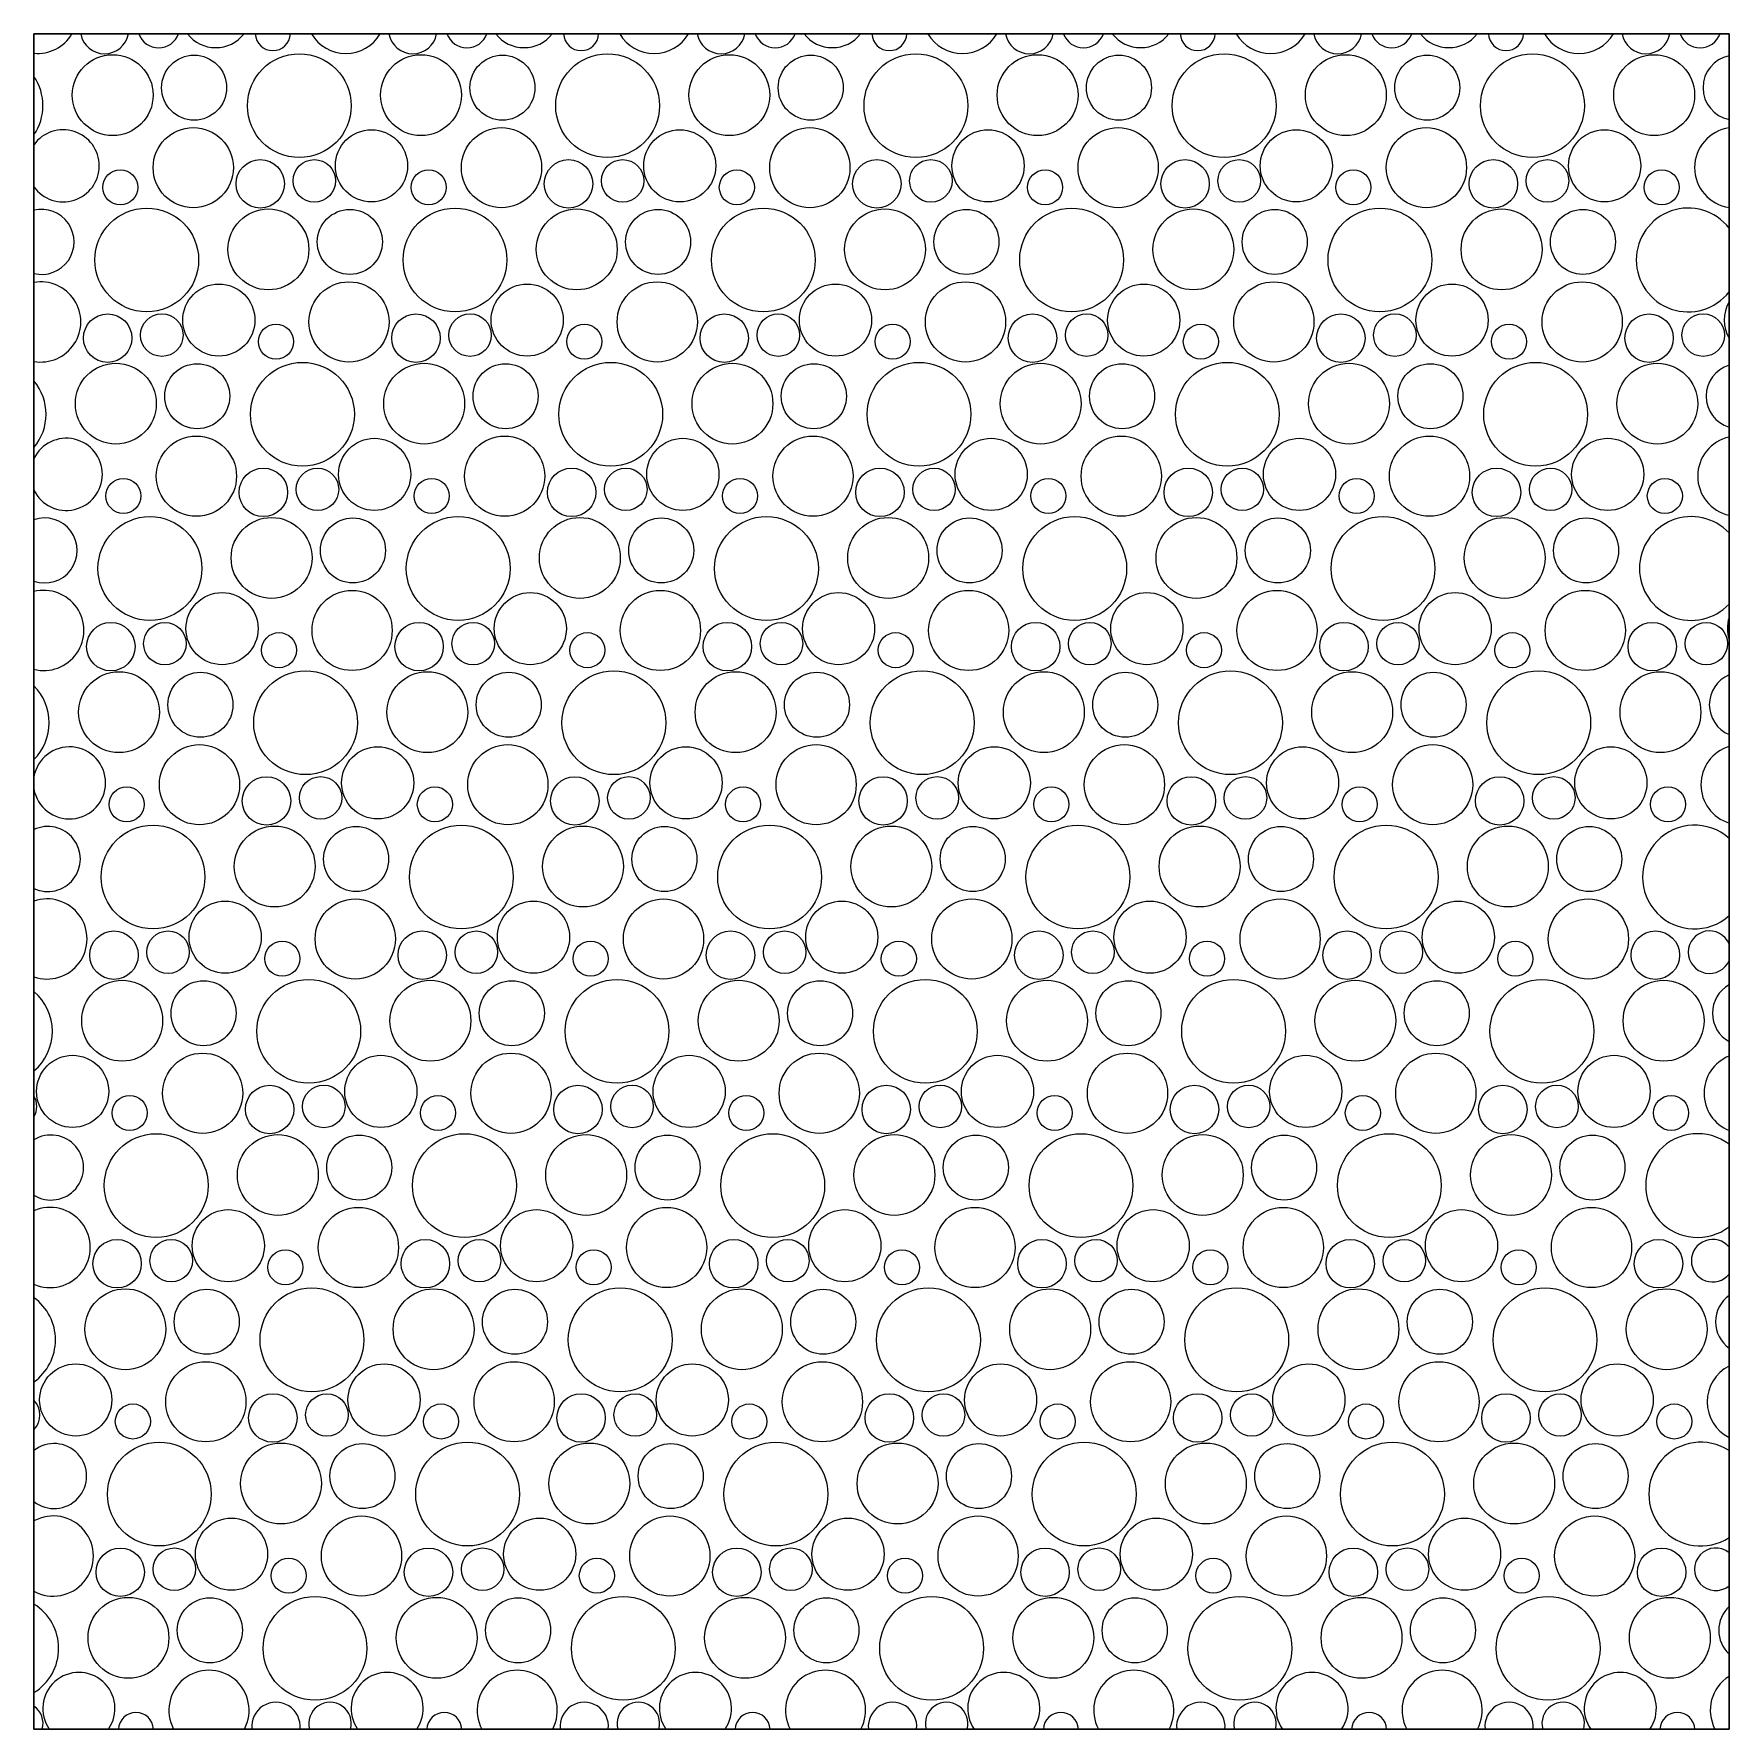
# Model space of a CAD drawing. Header units: centimetres. Extents: x 2952 to 4857, y -1578 to 78.
# Drawn here: x 4756.5 to 4856.5, y -881.4 to -781.4 of the extents above; entities that cross this region are included whole.
import ezdxf

# ---------------------------------------------------------------- set-up
doc = ezdxf.new("R2010")
doc.units = ezdxf.units.CM
doc.header["$MEASUREMENT"] = 0
doc.layers.add('fill', color=7, linetype='Continuous')

# ---------------------------------------------------------------- blocks, each defined once
blk = doc.blocks.new('*X11')
at = {"layer": 'fill', "color": 7, "linetype": 'Continuous', "lineweight": 5}
for centre, radius in [((4761.156, -785.021), 2.385), ((4765.958, -784.581), 1.918), ((4772.163, -785.644), 3.061), ((4779.341, -785.021), 2.385), ((4784.143, -784.581), 1.918), ((4790.348, -785.644), 3.061), ((4797.527, -785.021), 2.385), ((4802.328, -784.581), 1.918), ((4808.534, -785.644), 3.061), ((4815.712, -785.021), 2.385), ((4820.514, -784.581), 1.918), ((4826.719, -785.644), 3.061), ((4833.897, -785.021), 2.385), ((4838.699, -784.581), 1.918), ((4844.905, -785.644), 3.061), ((4852.083, -785.021), 2.385), ((4765.907, -789.299), 2.365), ((4784.092, -789.299), 2.365), ((4802.277, -789.299), 2.365), ((4820.463, -789.299), 2.365), ((4838.648, -789.299), 2.365), ((4776.418, -789.19), 2.128), ((4794.604, -789.19), 2.128), ((4812.789, -789.19), 2.128), ((4830.974, -789.19), 2.128), ((4849.16, -789.19), 2.128), ((4769.858, -790.254), 1.429), ((4773.05, -790.077), 1.254), ((4788.044, -790.254), 1.429), ((4791.235, -790.077), 1.254), ((4806.229, -790.254), 1.429), ((4809.42, -790.077), 1.254), ((4824.414, -790.254), 1.429), ((4827.606, -790.077), 1.254), ((4842.6, -790.254), 1.429), ((4845.791, -790.077), 1.254), ((4761.601, -790.461), 1.034), ((4779.787, -790.461), 1.034), ((4797.972, -790.461), 1.034), ((4816.158, -790.461), 1.034), ((4834.343, -790.461), 1.034), ((4852.528, -790.461), 1.034), ((4763.163, -794.744), 3.061), ((4770.341, -794.121), 2.385), ((4775.143, -793.68), 1.918), ((4781.348, -794.744), 3.061), ((4788.527, -794.121), 2.385), ((4793.328, -793.68), 1.918), ((4799.534, -794.744), 3.061), ((4806.712, -794.121), 2.385), ((4811.514, -793.68), 1.918), ((4817.719, -794.744), 3.061), ((4824.897, -794.121), 2.385), ((4829.699, -793.68), 1.918), ((4835.905, -794.744), 3.061), ((4843.083, -794.121), 2.385), ((4847.885, -793.68), 1.918), ((4767.418, -798.29), 2.128), ((4775.092, -798.399), 2.365), ((4785.604, -798.29), 2.128), ((4793.277, -798.399), 2.365), ((4803.789, -798.29), 2.128), ((4811.463, -798.399), 2.365), ((4821.974, -798.29), 2.128), ((4829.648, -798.399), 2.365), ((4840.16, -798.29), 2.128), ((4847.834, -798.399), 2.365), ((4760.858, -799.354), 1.429), ((4764.05, -799.177), 1.254), ((4779.044, -799.354), 1.429), ((4782.235, -799.177), 1.254), ((4797.229, -799.354), 1.429), ((4800.42, -799.177), 1.254), ((4815.414, -799.354), 1.429), ((4818.606, -799.177), 1.254), ((4833.6, -799.354), 1.429), ((4836.791, -799.177), 1.254), ((4851.785, -799.354), 1.429), ((4854.976, -799.177), 1.254), ((4770.787, -799.561), 1.034), ((4788.972, -799.561), 1.034), ((4807.158, -799.561), 1.034), ((4825.343, -799.561), 1.034), ((4843.528, -799.561), 1.034), ((4761.341, -803.221), 2.385), ((4766.143, -802.78), 1.918), ((4772.348, -803.844), 3.061), ((4779.527, -803.221), 2.385), ((4784.328, -802.78), 1.918), ((4790.534, -803.844), 3.061), ((4797.712, -803.221), 2.385), ((4802.514, -802.78), 1.918), ((4808.719, -803.844), 3.061), ((4815.897, -803.221), 2.385), ((4820.699, -802.78), 1.918), ((4826.905, -803.844), 3.061), ((4834.083, -803.221), 2.385), ((4838.885, -802.78), 1.918), ((4845.09, -803.844), 3.061), ((4852.268, -803.221), 2.385), ((4766.092, -807.498), 2.365), ((4776.604, -807.39), 2.128), ((4784.277, -807.498), 2.365), ((4794.789, -807.39), 2.128), ((4802.463, -807.498), 2.365), ((4812.974, -807.39), 2.128), ((4820.648, -807.498), 2.365), ((4831.16, -807.39), 2.128), ((4838.834, -807.498), 2.365), ((4849.345, -807.39), 2.128), ((4761.787, -808.661), 1.034), ((4770.044, -808.454), 1.429), ((4773.235, -808.276), 1.254), ((4779.972, -808.661), 1.034), ((4788.229, -808.454), 1.429), ((4791.42, -808.276), 1.254), ((4798.158, -808.661), 1.034), ((4806.414, -808.454), 1.429), ((4809.606, -808.276), 1.254), ((4816.343, -808.661), 1.034), ((4824.6, -808.454), 1.429), ((4827.791, -808.276), 1.254), ((4834.528, -808.661), 1.034), ((4842.785, -808.454), 1.429), ((4845.976, -808.276), 1.254), ((4852.714, -808.661), 1.034), ((4763.348, -812.944), 3.061), ((4770.527, -812.321), 2.385), ((4775.328, -811.88), 1.918), ((4781.534, -812.944), 3.061), ((4788.712, -812.321), 2.385), ((4793.514, -811.88), 1.918), ((4799.719, -812.944), 3.061), ((4806.897, -812.321), 2.385), ((4811.699, -811.88), 1.918), ((4817.905, -812.944), 3.061), ((4825.083, -812.321), 2.385), ((4829.885, -811.88), 1.918), ((4836.09, -812.944), 3.061), ((4843.268, -812.321), 2.385), ((4848.07, -811.88), 1.918), ((4767.604, -816.49), 2.128), ((4775.277, -816.598), 2.365), ((4785.789, -816.49), 2.128), ((4793.463, -816.598), 2.365), ((4803.974, -816.49), 2.128), ((4811.648, -816.598), 2.365), ((4822.16, -816.49), 2.128), ((4829.834, -816.598), 2.365), ((4840.345, -816.49), 2.128), ((4848.019, -816.598), 2.365), ((4761.044, -817.554), 1.429), ((4764.235, -817.376), 1.254), ((4770.972, -817.761), 1.034), ((4779.229, -817.554), 1.429), ((4782.42, -817.376), 1.254), ((4789.158, -817.761), 1.034), ((4797.414, -817.554), 1.429), ((4800.606, -817.376), 1.254), ((4807.343, -817.761), 1.034), ((4815.6, -817.554), 1.429), ((4818.791, -817.376), 1.254), ((4825.528, -817.761), 1.034), ((4833.785, -817.554), 1.429), ((4836.976, -817.376), 1.254), ((4843.714, -817.761), 1.034), ((4851.97, -817.554), 1.429), ((4855.162, -817.376), 1.254), ((4761.527, -821.421), 2.385), ((4766.328, -820.98), 1.918), ((4772.534, -822.044), 3.061), ((4779.712, -821.421), 2.385), ((4784.514, -820.98), 1.918), ((4790.719, -822.044), 3.061), ((4797.897, -821.421), 2.385), ((4802.699, -820.98), 1.918), ((4808.905, -822.044), 3.061), ((4816.083, -821.421), 2.385), ((4820.885, -820.98), 1.918), ((4827.09, -822.044), 3.061), ((4834.268, -821.421), 2.385), ((4839.07, -820.98), 1.918), ((4845.275, -822.044), 3.061), ((4852.454, -821.421), 2.385), ((4766.277, -825.698), 2.365), ((4776.789, -825.59), 2.128), ((4784.463, -825.698), 2.365), ((4794.974, -825.59), 2.128), ((4802.648, -825.698), 2.365), ((4813.16, -825.59), 2.128), ((4820.834, -825.698), 2.365), ((4831.345, -825.59), 2.128), ((4839.019, -825.698), 2.365), ((4849.53, -825.59), 2.128), ((4761.972, -826.861), 1.034), ((4770.229, -826.653), 1.429), ((4773.42, -826.476), 1.254), ((4780.158, -826.861), 1.034), ((4788.414, -826.653), 1.429), ((4791.606, -826.476), 1.254), ((4798.343, -826.861), 1.034), ((4806.6, -826.653), 1.429), ((4809.791, -826.476), 1.254), ((4816.528, -826.861), 1.034), ((4824.785, -826.653), 1.429), ((4827.976, -826.476), 1.254), ((4834.714, -826.861), 1.034), ((4842.97, -826.653), 1.429), ((4846.162, -826.476), 1.254), ((4852.899, -826.861), 1.034), ((4763.534, -831.143), 3.061), ((4770.712, -830.521), 2.385), ((4775.514, -830.08), 1.918), ((4781.719, -831.143), 3.061), ((4788.897, -830.521), 2.385), ((4793.699, -830.08), 1.918), ((4799.905, -831.143), 3.061), ((4807.083, -830.521), 2.385), ((4811.885, -830.08), 1.918), ((4818.09, -831.143), 3.061), ((4825.268, -830.521), 2.385), ((4830.07, -830.08), 1.918), ((4836.275, -831.143), 3.061), ((4843.454, -830.521), 2.385), ((4848.255, -830.08), 1.918), ((4767.789, -834.689), 2.128), ((4775.463, -834.798), 2.365), ((4785.974, -834.689), 2.128), ((4793.648, -834.798), 2.365), ((4804.16, -834.689), 2.128), ((4811.834, -834.798), 2.365), ((4822.345, -834.689), 2.128), ((4830.019, -834.798), 2.365), ((4840.53, -834.689), 2.128), ((4848.204, -834.798), 2.365), ((4761.229, -835.753), 1.429), ((4764.42, -835.576), 1.254), ((4771.158, -835.96), 1.034), ((4779.414, -835.753), 1.429), ((4782.606, -835.576), 1.254), ((4789.343, -835.96), 1.034), ((4797.6, -835.753), 1.429), ((4800.791, -835.576), 1.254), ((4807.528, -835.96), 1.034), ((4815.785, -835.753), 1.429), ((4818.976, -835.576), 1.254), ((4825.714, -835.96), 1.034), ((4833.97, -835.753), 1.429), ((4837.162, -835.576), 1.254), ((4843.899, -835.96), 1.034), ((4852.156, -835.753), 1.429), ((4761.712, -839.62), 2.385), ((4766.514, -839.179), 1.918), ((4772.719, -840.243), 3.061), ((4779.897, -839.62), 2.385), ((4784.699, -839.179), 1.918), ((4790.905, -840.243), 3.061), ((4798.083, -839.62), 2.385), ((4802.885, -839.179), 1.918), ((4809.09, -840.243), 3.061), ((4816.268, -839.62), 2.385), ((4821.07, -839.179), 1.918), ((4827.275, -840.243), 3.061), ((4834.454, -839.62), 2.385), ((4839.255, -839.179), 1.918), ((4845.461, -840.243), 3.061), ((4852.639, -839.62), 2.385), ((4758.789, -843.789), 2.128), ((4766.463, -843.898), 2.365), ((4776.974, -843.789), 2.128), ((4784.648, -843.898), 2.365), ((4795.16, -843.789), 2.128), ((4802.834, -843.898), 2.365), ((4813.345, -843.789), 2.128), ((4821.019, -843.898), 2.365), ((4831.53, -843.789), 2.128), ((4839.204, -843.898), 2.365), ((4849.716, -843.789), 2.128), ((4770.414, -844.853), 1.429), ((4773.606, -844.676), 1.254), ((4788.6, -844.853), 1.429), ((4791.791, -844.676), 1.254), ((4806.785, -844.853), 1.429), ((4809.976, -844.676), 1.254), ((4824.97, -844.853), 1.429), ((4828.162, -844.676), 1.254), ((4843.156, -844.853), 1.429), ((4846.347, -844.676), 1.254), ((4762.158, -845.06), 1.034), ((4780.343, -845.06), 1.034), ((4798.528, -845.06), 1.034), ((4816.714, -845.06), 1.034), ((4834.899, -845.06), 1.034), ((4853.085, -845.06), 1.034), ((4763.719, -849.343), 3.061), ((4770.897, -848.72), 2.385), ((4775.699, -848.279), 1.918), ((4781.905, -849.343), 3.061), ((4789.083, -848.72), 2.385), ((4793.885, -848.279), 1.918), ((4800.09, -849.343), 3.061), ((4807.268, -848.72), 2.385), ((4812.07, -848.279), 1.918), ((4818.275, -849.343), 3.061), ((4825.454, -848.72), 2.385), ((4830.255, -848.279), 1.918), ((4836.461, -849.343), 3.061), ((4843.639, -848.72), 2.385), ((4848.441, -848.279), 1.918), ((4767.974, -852.889), 2.128), ((4775.648, -852.997), 2.365), ((4786.16, -852.889), 2.128), ((4793.834, -852.997), 2.365), ((4804.345, -852.889), 2.128), ((4812.019, -852.997), 2.365), ((4822.53, -852.889), 2.128), ((4830.204, -852.997), 2.365), ((4840.716, -852.889), 2.128), ((4848.39, -852.997), 2.365), ((4761.414, -853.953), 1.429), ((4764.606, -853.775), 1.254), ((4779.6, -853.953), 1.429), ((4782.791, -853.775), 1.254), ((4797.785, -853.953), 1.429), ((4800.976, -853.775), 1.254), ((4815.97, -853.953), 1.429), ((4819.162, -853.775), 1.254), ((4834.156, -853.953), 1.429), ((4837.347, -853.775), 1.254), ((4852.341, -853.953), 1.429), ((4771.343, -854.16), 1.034), ((4789.528, -854.16), 1.034), ((4807.714, -854.16), 1.034), ((4825.899, -854.16), 1.034), ((4844.085, -854.16), 1.034), ((4761.897, -857.82), 2.385), ((4766.699, -857.379), 1.918), ((4772.905, -858.443), 3.061), ((4780.083, -857.82), 2.385), ((4784.885, -857.379), 1.918), ((4791.09, -858.443), 3.061), ((4798.268, -857.82), 2.385), ((4803.07, -857.379), 1.918), ((4809.275, -858.443), 3.061), ((4816.454, -857.82), 2.385), ((4821.255, -857.379), 1.918), ((4827.461, -858.443), 3.061), ((4834.639, -857.82), 2.385), ((4839.441, -857.379), 1.918), ((4845.646, -858.443), 3.061), ((4852.824, -857.82), 2.385), ((4758.974, -861.989), 2.128), ((4766.648, -862.097), 2.365), ((4777.16, -861.989), 2.128), ((4784.834, -862.097), 2.365), ((4795.345, -861.989), 2.128), ((4803.019, -862.097), 2.365), ((4813.53, -861.989), 2.128), ((4821.204, -862.097), 2.365), ((4831.716, -861.989), 2.128), ((4839.39, -862.097), 2.365), ((4849.901, -861.989), 2.128), ((4770.6, -863.053), 1.429), ((4773.791, -862.875), 1.254), ((4788.785, -863.053), 1.429), ((4791.976, -862.875), 1.254), ((4806.97, -863.053), 1.429), ((4810.162, -862.875), 1.254), ((4825.156, -863.053), 1.429), ((4828.347, -862.875), 1.254), ((4843.341, -863.053), 1.429), ((4846.533, -862.875), 1.254), ((4762.343, -863.26), 1.034), ((4780.528, -863.26), 1.034), ((4798.714, -863.26), 1.034), ((4816.899, -863.26), 1.034), ((4835.085, -863.26), 1.034), ((4853.27, -863.26), 1.034), ((4763.905, -867.543), 3.061), ((4771.083, -866.92), 2.385), ((4775.885, -866.479), 1.918), ((4782.09, -867.543), 3.061), ((4789.268, -866.92), 2.385), ((4794.07, -866.479), 1.918), ((4800.275, -867.543), 3.061), ((4807.454, -866.92), 2.385), ((4812.255, -866.479), 1.918), ((4818.461, -867.543), 3.061), ((4825.639, -866.92), 2.385), ((4830.441, -866.479), 1.918), ((4836.646, -867.543), 3.061), ((4843.824, -866.92), 2.385), ((4848.626, -866.479), 1.918), ((4768.16, -871.089), 2.128), ((4775.834, -871.197), 2.365), ((4786.345, -871.089), 2.128), ((4794.019, -871.197), 2.365), ((4804.53, -871.089), 2.128), ((4812.204, -871.197), 2.365), ((4822.716, -871.089), 2.128), ((4830.39, -871.197), 2.365), ((4840.901, -871.089), 2.128), ((4848.575, -871.197), 2.365), ((4761.6, -872.152), 1.429), ((4764.791, -871.975), 1.254), ((4779.785, -872.152), 1.429), ((4782.976, -871.975), 1.254), ((4797.97, -872.152), 1.429), ((4801.162, -871.975), 1.254), ((4816.156, -872.152), 1.429), ((4819.347, -871.975), 1.254), ((4834.341, -872.152), 1.429), ((4837.533, -871.975), 1.254), ((4852.527, -872.152), 1.429), ((4771.528, -872.36), 1.034), ((4789.714, -872.36), 1.034), ((4807.899, -872.36), 1.034), ((4826.085, -872.36), 1.034), ((4844.27, -872.36), 1.034), ((4762.083, -876.02), 2.385), ((4766.885, -875.579), 1.918), ((4773.09, -876.642), 3.061), ((4780.268, -876.02), 2.385), ((4785.07, -875.579), 1.918), ((4791.275, -876.642), 3.061), ((4798.454, -876.02), 2.385), ((4803.255, -875.579), 1.918), ((4809.461, -876.642), 3.061), ((4816.639, -876.02), 2.385), ((4821.441, -875.579), 1.918), ((4827.646, -876.642), 3.061), ((4834.824, -876.02), 2.385), ((4839.626, -875.579), 1.918), ((4845.831, -876.642), 3.061), ((4853.01, -876.02), 2.385)]:
    blk.add_circle(centre, radius, dxfattribs=at)
for centre, radius, start, end in [((4756.721, -780.199), 2.365, 264.79107, 329.22314), ((4760.673, -781.154), 1.429, 190.27574, 349.72426), ((4763.864, -780.977), 1.254, 200.17034, 339.82966), ((4767.233, -780.09), 2.128, 218.30513, 321.69487), ((4770.601, -781.362), 1.034, 182.64558, 357.35442), ((4774.907, -780.199), 2.365, 210.77686, 329.22314), ((4778.858, -781.154), 1.429, 190.27574, 349.72426), ((4782.05, -780.977), 1.254, 200.17034, 339.82966), ((4785.418, -780.09), 2.128, 218.30513, 321.69487), ((4788.787, -781.362), 1.034, 182.64558, 357.35442), ((4793.092, -780.199), 2.365, 210.77686, 329.22314), ((4797.044, -781.154), 1.429, 190.27574, 349.72426), ((4800.235, -780.977), 1.254, 200.17034, 339.82966), ((4803.604, -780.09), 2.128, 218.30513, 321.69487), ((4806.972, -781.362), 1.034, 182.64558, 357.35442), ((4811.277, -780.199), 2.365, 210.77686, 329.22314), ((4815.229, -781.154), 1.429, 190.27574, 349.72426), ((4818.42, -780.977), 1.254, 200.17034, 339.82966), ((4821.789, -780.09), 2.128, 218.30513, 321.69487), ((4825.158, -781.362), 1.034, 182.64558, 357.35442), ((4829.463, -780.199), 2.365, 210.77686, 329.22314), ((4833.414, -781.154), 1.429, 190.27574, 349.72426), ((4836.606, -780.977), 1.254, 200.17034, 339.82966), ((4839.974, -780.09), 2.128, 218.30513, 321.69487), ((4843.343, -781.362), 1.034, 182.64558, 357.35442), ((4847.648, -780.199), 2.365, 210.77686, 329.22314), ((4851.6, -781.154), 1.429, 190.27574, 349.72426), ((4854.791, -780.977), 1.254, 200.17034, 339.82966), ((4858.16, -780.09), 2.128, 218.30513, 218.9037), ((4856.885, -784.581), 1.918, 101.44329, 258.55671), ((4753.978, -785.644), 3.061, 325.71555, 34.28445), ((4856.834, -789.299), 2.365, 98.00776, 261.99224), ((4758.233, -789.19), 2.128, 215.76794, 144.23206), ((4756.958, -793.68), 1.918, 256.39558, 103.60442), ((4854.09, -794.744), 3.061, 37.93092, 322.06908), ((4756.907, -798.399), 2.365, 260.26113, 99.73887), ((4858.345, -798.29), 2.128, 149.92099, 210.07901), ((4857.07, -802.78), 1.918, 107.1613, 252.8387), ((4754.163, -803.844), 3.061, 319.96769, 40.03231), ((4758.418, -807.39), 2.128, 206.03534, 153.96466), ((4857.019, -807.498), 2.365, 102.57265, 257.42735), ((4757.143, -811.88), 1.918, 250.61696, 109.38304), ((4854.275, -812.944), 3.061, 43.26571, 316.73429), ((4757.092, -816.598), 2.365, 255.6687, 104.3313), ((4858.53, -816.49), 2.128, 162.26349, 197.73651), ((4754.348, -822.044), 3.061, 314.83863, 45.16137), ((4857.255, -820.98), 1.918, 113.06204, 246.93796), ((4758.604, -825.59), 2.128, 189.71614, 170.28386), ((4857.204, -825.698), 2.365, 107.22037, 252.77963), ((4757.328, -830.08), 1.918, 244.62463, 115.37537), ((4854.461, -831.143), 3.061, 48.11684, 311.88316), ((4757.277, -834.798), 2.365, 250.97997, 109.02003), ((4855.347, -835.576), 1.254, 22.66911, 337.33089), ((4754.534, -840.243), 3.061, 310.13142, 49.86858), ((4857.441, -839.179), 1.918, 119.23497, 240.76503), ((4857.39, -843.898), 2.365, 111.98835, 248.01165), ((4755.42, -844.676), 1.254, 330.04564, 29.95436), ((4757.514, -848.279), 1.918, 238.31751, 121.68249), ((4854.646, -849.343), 3.061, 52.62391, 307.37609), ((4757.463, -852.997), 2.365, 246.15468, 113.84532), ((4855.533, -853.775), 1.254, 39.2061, 320.7939), ((4754.719, -858.443), 3.061, 305.73052, 54.26948), ((4857.626, -857.379), 1.918, 125.80703, 234.19297), ((4857.575, -862.097), 2.365, 116.92272, 243.07728), ((4755.606, -862.875), 1.254, 315.93528, 44.06472), ((4757.699, -866.479), 1.918, 231.54671, 128.45329), ((4854.831, -867.543), 3.061, 56.87449, 303.12551), ((4757.648, -871.197), 2.365, 241.14209, 118.85791), ((4855.718, -871.975), 1.254, 51.17024, 308.82976), ((4754.905, -876.642), 3.061, 301.56088, 58.43912), ((4857.811, -875.579), 1.918, 132.97835, 227.02165), ((4766.834, -880.297), 2.365, 332.06783, 207.93217), ((4785.019, -880.297), 2.365, 332.06783, 207.93217), ((4803.204, -880.297), 2.365, 332.06783, 207.93217), ((4821.39, -880.297), 2.365, 332.06783, 207.93217), ((4839.575, -880.297), 2.365, 332.06783, 207.93217), ((4759.16, -880.188), 2.128, 325.12825, 214.87175), ((4777.345, -880.188), 2.128, 325.12825, 214.87175), ((4795.53, -880.188), 2.128, 325.12825, 214.87175), ((4813.716, -880.188), 2.128, 325.12825, 214.87175), ((4831.901, -880.188), 2.128, 325.12825, 214.87175), ((4850.087, -880.188), 2.128, 325.12825, 214.87175), ((4857.76, -880.297), 2.365, 122.08377, 207.93217), ((4770.785, -881.252), 1.429, 353.8702, 186.1298), ((4773.976, -881.075), 1.254, 344.74172, 195.25828), ((4788.97, -881.252), 1.429, 353.8702, 186.1298), ((4792.162, -881.075), 1.254, 344.74172, 195.25828), ((4807.156, -881.252), 1.429, 353.8702, 186.1298), ((4810.347, -881.075), 1.254, 344.74172, 195.25828), ((4825.341, -881.252), 1.429, 353.8702, 186.1298), ((4828.533, -881.075), 1.254, 344.74172, 195.25828), ((4843.527, -881.252), 1.429, 353.8702, 186.1298), ((4846.718, -881.075), 1.254, 344.74172, 195.25828), ((4755.791, -881.075), 1.254, 344.74172, 55.20193), ((4762.528, -881.459), 1.034, 3.02934, 176.97066), ((4780.714, -881.459), 1.034, 3.02934, 176.97066), ((4798.899, -881.459), 1.034, 3.02934, 176.97066), ((4817.085, -881.459), 1.034, 3.02934, 176.97066), ((4835.27, -881.459), 1.034, 3.02934, 176.97066), ((4853.455, -881.459), 1.034, 3.02934, 176.97066)]:
    blk.add_arc(centre, radius, start, end, dxfattribs=at)

msp = doc.modelspace()

# ---------------------------------------------------------------- linework, layer by layer
at = {"layer": 'fill', "color": 7, "linetype": 'Continuous', "lineweight": 30, "flags": 128}
msp.add_lwpolyline([(4756.507, -881.405), (4856.504, -881.405), (4856.504, -781.409), (4756.507, -781.409)], close=True, dxfattribs=at)

# ---------------------------------------------------------------- block references
at = {"layer": 'fill', "color": 7, "linetype": 'Continuous', "lineweight": 5}
msp.add_blockref('*X11', (0, 0), dxfattribs=at)

doc.saveas('drawing.dxf')
